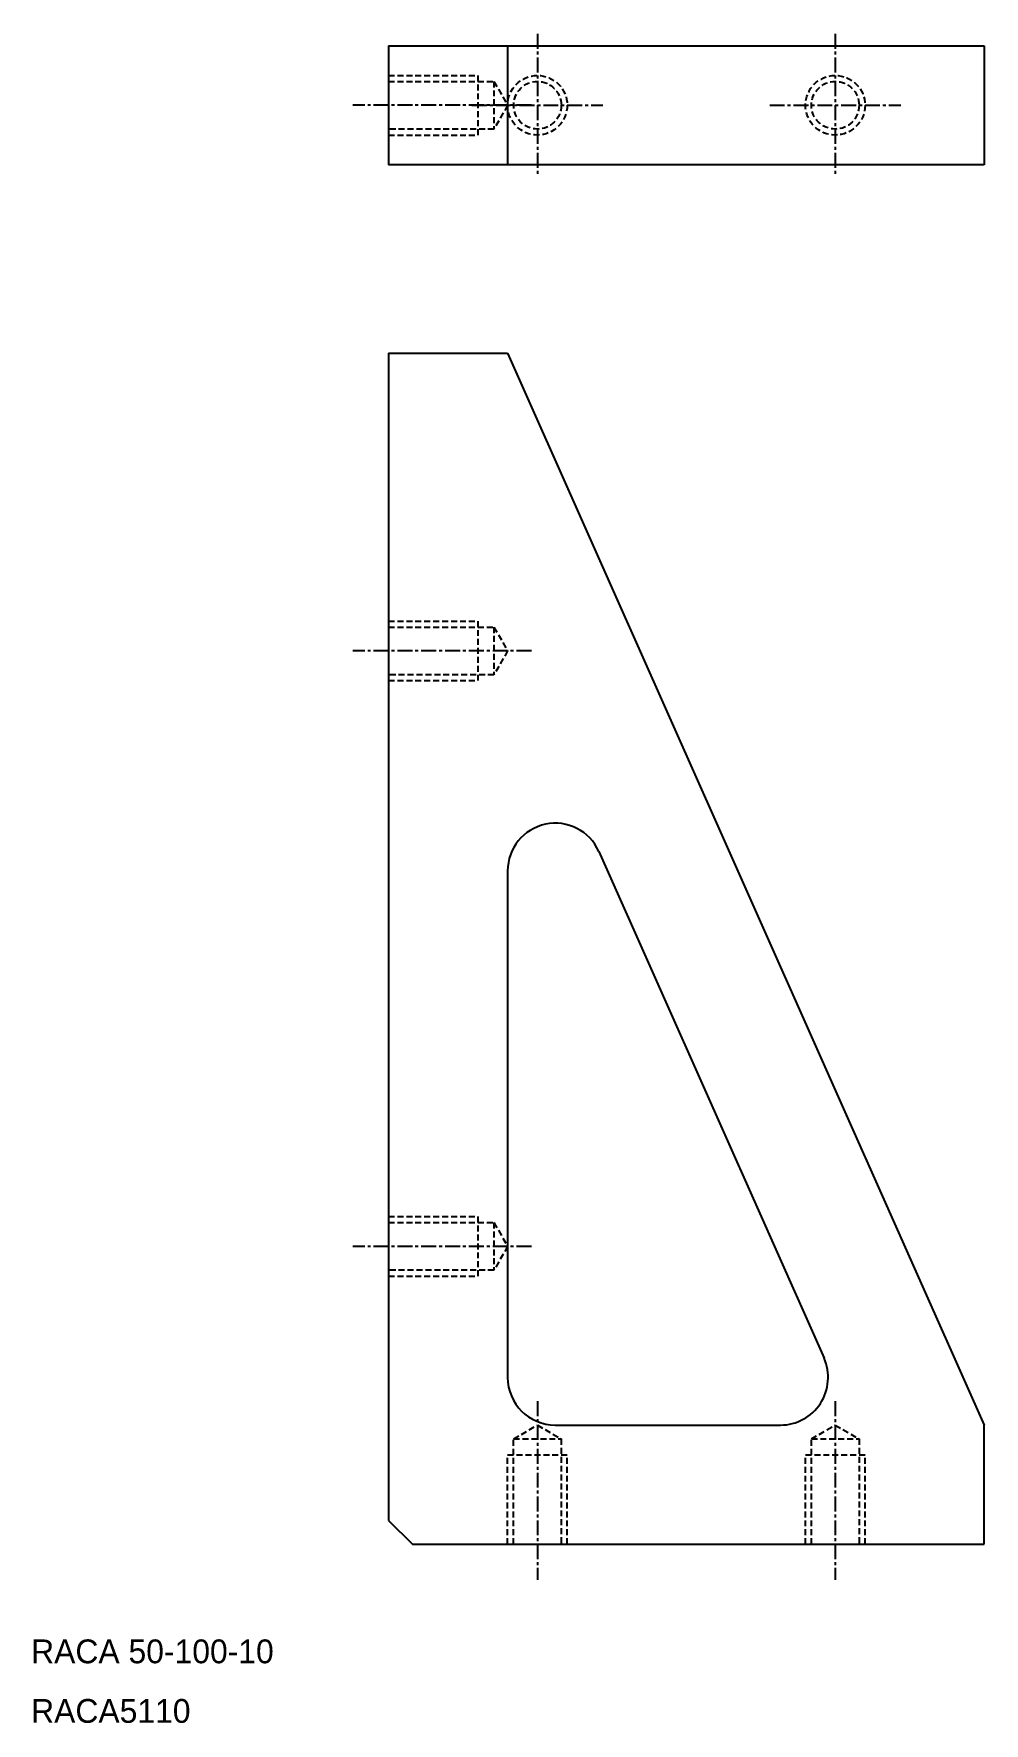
# Model space of a CAD drawing. Extents: x 8689 to 8769, y 313 to 455.
import ezdxf

# ---------------------------------------------------------------- set-up
doc = ezdxf.new("R2010")
doc.units = 0
doc.linetypes.add('CENTER', pattern=[2, 1.25, -0.25, 0.25, -0.25])
doc.linetypes.add('DASHED', pattern=[0.75, 0.5, -0.25])
doc.layers.get('0').update_dxf_attribs({"linetype": 'CONTINUOUS'})
doc.layers.add('CENTER', color=1, linetype='CENTER')

msp = doc.modelspace()

# ---------------------------------------------------------------- linework, layer by layer
at = {"color": 7, "linetype": 'CONTINUOUS'}
for p, q in [((8718.69, 454.16), (8718.69, 444.16)), ((8718.69, 454.16), (8768.69, 454.16)), ((8728.69, 454.16), (8728.69, 444.16)), ((8768.69, 454.16), (8768.69, 444.16)), ((8768.69, 444.16), (8718.69, 444.16)), ((8718.69, 428.35), (8728.69, 428.35)), ((8718.69, 428.35), (8718.69, 330.35)), ((8728.69, 428.35), (8768.69, 338.35)), ((8736.35, 386.5), (8755.25, 343.97)), ((8728.69, 384.88), (8728.69, 342.35)), ((8732.69, 338.35), (8751.59, 338.35)), ((8768.69, 328.35), (8768.69, 338.35)), ((8718.69, 330.35), (8720.69, 328.35)), ((8720.69, 328.35), (8768.69, 328.35))]:
    msp.add_line(p, q, dxfattribs=at)
at = {"color": 3, "linetype": 'DASHED'}
for p, q in [((8718.69, 451.66), (8726.19, 451.66)), ((8718.69, 451.16), (8727.54, 451.16)), ((8726.19, 451.66), (8726.19, 446.66)), ((8727.54, 451.16), (8727.54, 447.16)), ((8727.54, 451.16), (8728.69, 449.16)), ((8728.69, 449.16), (8727.54, 447.16)), ((8727.54, 447.16), (8718.69, 447.16)), ((8718.69, 446.66), (8726.19, 446.66)), ((8718.69, 405.85), (8726.19, 405.85)), ((8726.19, 405.85), (8726.19, 400.85)), ((8718.69, 405.35), (8727.54, 405.35)), ((8727.54, 405.35), (8728.69, 403.35)), ((8727.54, 405.35), (8727.54, 401.35)), ((8728.69, 403.35), (8727.54, 401.35)), ((8727.54, 401.35), (8718.69, 401.35)), ((8718.69, 400.85), (8726.19, 400.85)), ((8718.69, 355.85), (8726.19, 355.85)), ((8718.69, 355.35), (8727.54, 355.35)), ((8726.19, 355.85), (8726.19, 350.85)), ((8727.54, 355.35), (8727.54, 351.35)), ((8727.54, 355.35), (8728.69, 353.35)), ((8728.69, 353.35), (8727.54, 351.35)), ((8727.54, 351.35), (8718.69, 351.35)), ((8718.69, 350.85), (8726.19, 350.85)), ((8729.19, 337.19), (8731.19, 338.35)), ((8731.19, 338.35), (8733.19, 337.19)), ((8754.19, 337.19), (8756.19, 338.35)), ((8756.19, 338.35), (8758.19, 337.19)), ((8729.19, 328.35), (8729.19, 337.19)), ((8729.19, 337.19), (8733.19, 337.19)), ((8733.19, 337.19), (8733.19, 328.35)), ((8754.19, 337.19), (8758.19, 337.19)), ((8754.19, 328.35), (8754.19, 337.19)), ((8758.19, 337.19), (8758.19, 328.35)), ((8728.69, 328.35), (8728.69, 335.85)), ((8728.69, 335.85), (8733.69, 335.85)), ((8733.69, 328.35), (8733.69, 335.85)), ((8753.69, 335.85), (8758.69, 335.85)), ((8753.69, 328.35), (8753.69, 335.85)), ((8758.69, 328.35), (8758.69, 335.85))]:
    msp.add_line(p, q, dxfattribs=at)
for centre, radius in [((8731.19, 449.16), 2.5), ((8731.19, 449.16), 2), ((8756.19, 449.16), 2.5), ((8756.19, 449.16), 2)]:
    msp.add_circle(centre, radius, dxfattribs=at)
at = {"color": 7, "linetype": 'CONTINUOUS'}
for centre, start, end in [((8732.69, 384.88), 23.9625, 180), ((8751.59, 342.35), 270, 23.9625), ((8732.69, 342.35), 180, 270)]:
    msp.add_arc(centre, 4, start, end, dxfattribs=at)
at = {"layer": 'CENTER', "color": 1, "linetype": 'CENTER'}
for p, q in [((8731.19, 455.16), (8731.19, 443.16)), ((8756.19, 455.16), (8756.19, 443.16)), ((8730.69, 449.16), (8715.69, 449.16)), ((8725.69, 449.16), (8736.69, 449.16)), ((8750.69, 449.16), (8761.69, 449.16)), ((8730.69, 403.35), (8715.69, 403.35)), ((8730.69, 353.35), (8715.69, 353.35)), ((8731.19, 340.35), (8731.19, 325.35)), ((8756.19, 340.35), (8756.19, 325.35))]:
    msp.add_line(p, q, dxfattribs=at)

# ---------------------------------------------------------------- texts
at = {"color": 7, "linetype": 'CONTINUOUS'}
for s, p in [('RACA 50-100-10', (8688.69, 318.35)), ('RACA5110', (8688.69, 313.35))]:
    msp.add_text(s, height=2, dxfattribs=at).set_placement(p)

doc.saveas('drawing.dxf')
